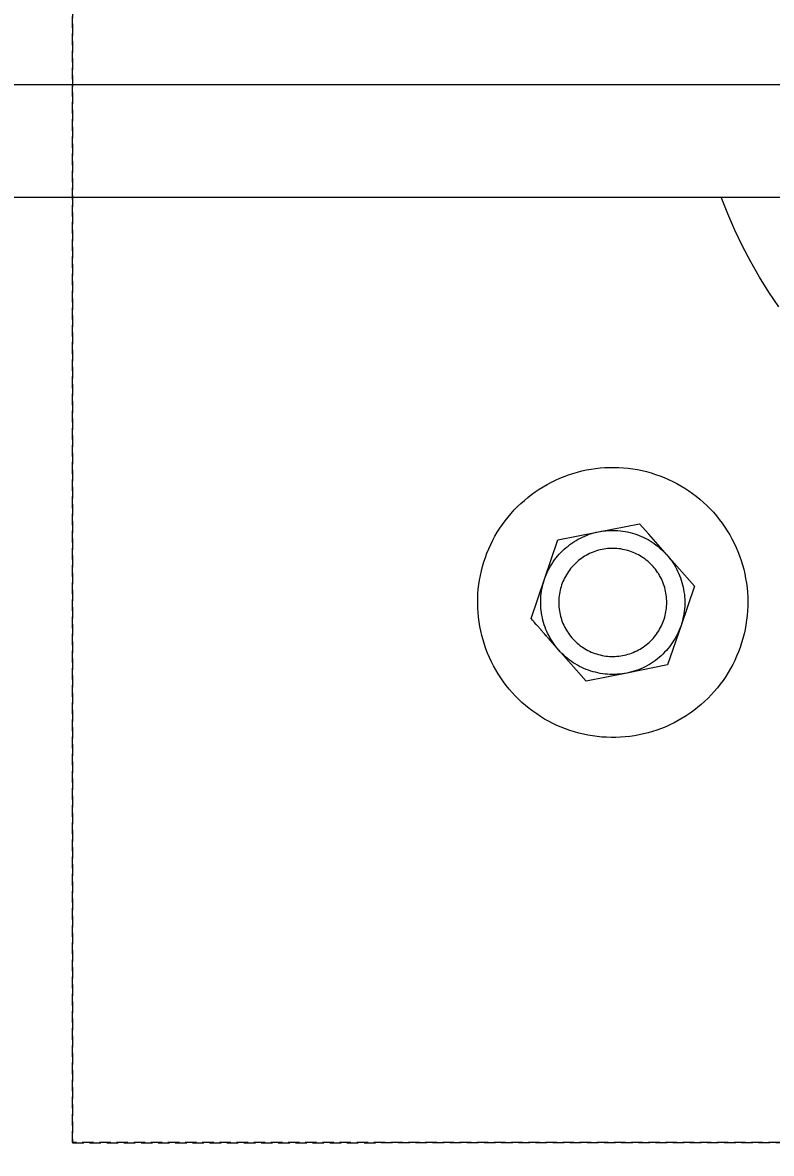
# Model space of a CAD drawing. Header units: millimetres. Extents: x -124 to 15640, y 659 to 4121.
# Drawn here: x 270.8 to 353.9, y 786.8 to 912.4 of the extents above; entities that cross this region are included whole.
import ezdxf

# ---------------------------------------------------------------- set-up
doc = ezdxf.new("R2010")
doc.units = ezdxf.units.MM
doc.linetypes.add('HIDDEN', pattern=[1.905, 1.27, -0.635])
doc.layers.add('ZANO_R', color=7, linetype='Continuous', lineweight=0)
doc.layers.add('ZANO_R_przerywana', color=7, linetype='HIDDEN', lineweight=0)
doc.styles.add('Arial', font='arial.ttf')
doc.styles.get("Standard").update_dxf_attribs({"font": 'ARIALUNI.TTF'})
doc.dimstyles.new('pl i ang', dxfattribs={"dimtxt": 50, "dimasz": 50, "dimexe": 1.25, "dimexo": 0.625, "dimgap": 10, "dimtad": 1, "dimtoh": 1, "dimtxsty": 'Standard', "dimcen": 2.5, "dimclrd": 1, "dimclre": 1, "dimclrt": 1, "dimadec": 0, "dimazin": 0, "dimtfac": 1, "dimtmove": 0, "dimatfit": 3, "dimfxl": 1, "dimarcsym": 1})

# ---------------------------------------------------------------- blocks, each defined once
blk = doc.blocks.new('*D466')
at = {"layer": 'ZANO_R', "color": 1, "lineweight": -2}
for p, q in [((201.29, 890.78), (201.29, 659.43)), ((601.29, 890.78), (601.29, 659.43)), ((241.29, 669.43), (561.29, 669.43))]:
    blk.add_line(p, q, dxfattribs=at)
at = {"layer": 'ZANO_R', "color": 1}
for points in [[(241.29, 676.1), (241.29, 662.76), (201.29, 669.43)], [(561.29, 662.76), (561.29, 676.1), (601.29, 669.43)]]:
    blk.add_solid(points, dxfattribs=at)
at = {"layer": 'ZANO_R', "color": 1, "insert": (401.29, 699.85), "char_height": 40, "attachment_point": 5, "style": 'Arial'}
blk.add_mtext('400', dxfattribs=at)
blk = doc.blocks.new('*D467')
at = {"layer": 'ZANO_R', "color": 1, "lineweight": -2}
for p, q in [((276.3, 778.02), (276.3, 717.24)), ((526.29, 778.03), (526.29, 717.24)), ((316.3, 727.24), (486.29, 727.24))]:
    blk.add_line(p, q, dxfattribs=at)
at = {"layer": 'ZANO_R', "color": 1}
for points in [[(316.3, 733.91), (316.3, 720.57), (276.3, 727.24)], [(486.29, 720.57), (486.29, 733.91), (526.29, 727.24)]]:
    blk.add_solid(points, dxfattribs=at)
at = {"layer": 'ZANO_R', "color": 1, "insert": (401.3, 757.66), "char_height": 40, "attachment_point": 5, "style": 'Arial'}
blk.add_mtext('250', dxfattribs=at)
blk = doc.blocks.new('*D468')
at = {"layer": 'ZANO_R', "color": 1, "lineweight": -2}
for p, q in [((266.29, 1038.02), (96.05, 1038.02)), ((106.05, 828.01), (106.05, 998.02)), ((266.29, 788.01), (96.05, 788.01))]:
    blk.add_line(p, q, dxfattribs=at)
at = {"layer": 'ZANO_R', "color": 1}
for points in [[(112.72, 998.02), (99.39, 998.02), (106.05, 1038.02)], [(99.39, 828.01), (112.72, 828.01), (106.05, 788.01)]]:
    blk.add_solid(points, dxfattribs=at)
at = {"layer": 'ZANO_R', "color": 1, "insert": (75.63, 913.02), "char_height": 40, "attachment_point": 5, "rotation": 90, "style": 'Arial'}
blk.add_mtext('250', dxfattribs=at)

msp = doc.modelspace()

# ---------------------------------------------------------------- linework, layer by layer
at = {"layer": 'ZANO_R'}
for p, q in [((601.29, 905.53), (201.29, 905.53)), ((204.29, 893.03), (598.29, 893.03)), ((349.08, 891.2), (348.35, 893.03)), ((349.87, 889.39), (349.08, 891.2)), ((350.72, 887.61), (349.87, 889.39)), ((351.64, 885.87), (350.72, 887.61)), ((352.61, 884.16), (351.64, 885.87)), ((353.65, 882.48), (352.61, 884.16)), ((354.74, 880.84), (353.65, 882.48)), ((334.4, 862.9), (334.92, 862.96)), ((334.92, 862.96), (335.43, 863)), ((335.43, 863), (335.95, 863.02)), ((335.95, 863.02), (336.47, 863.02)), ((336.47, 863.02), (336.99, 863.01)), ((336.99, 863.01), (337.5, 862.97)), ((337.5, 862.97), (338.02, 862.92)), ((338.02, 862.92), (338.53, 862.86)), ((329.94, 861.61), (330.42, 861.82)), ((330.42, 861.82), (330.9, 862.02)), ((330.9, 862.02), (331.38, 862.19)), ((331.38, 862.19), (331.87, 862.36)), ((331.87, 862.36), (332.37, 862.5)), ((332.37, 862.5), (332.87, 862.63)), ((332.87, 862.63), (333.38, 862.74)), ((333.38, 862.74), (333.89, 862.83)), ((333.89, 862.83), (334.4, 862.9)), ((338.53, 862.86), (339.04, 862.77)), ((339.04, 862.77), (339.55, 862.67)), ((339.55, 862.67), (340.05, 862.55)), ((340.05, 862.55), (340.55, 862.41)), ((340.55, 862.41), (341.05, 862.25)), ((341.05, 862.25), (341.53, 862.08)), ((341.53, 862.08), (342.02, 861.89)), ((342.02, 861.89), (342.49, 861.68)), ((342.49, 861.68), (342.96, 861.46)), ((327.7, 860.32), (328.13, 860.61)), ((328.13, 860.61), (328.57, 860.88)), ((328.57, 860.88), (329.02, 861.14)), ((329.02, 861.14), (329.48, 861.38)), ((329.48, 861.38), (329.94, 861.61)), ((342.96, 861.46), (343.42, 861.22)), ((343.42, 861.22), (343.87, 860.97)), ((343.87, 860.97), (344.31, 860.7)), ((344.31, 860.7), (344.75, 860.42)), ((344.75, 860.42), (345.17, 860.12)), ((326.09, 859.02), (326.48, 859.36)), ((326.48, 859.36), (326.88, 859.69)), ((326.88, 859.69), (327.29, 860.01)), ((327.29, 860.01), (327.7, 860.32)), ((345.17, 860.12), (345.58, 859.81)), ((345.58, 859.81), (345.98, 859.48)), ((345.98, 859.48), (346.37, 859.14)), ((324.68, 857.51), (325.01, 857.9)), ((325.01, 857.9), (325.36, 858.29)), ((325.36, 858.29), (325.72, 858.66)), ((325.72, 858.66), (326.09, 859.02)), ((346.37, 859.14), (346.75, 858.78)), ((346.75, 858.78), (347.11, 858.42)), ((347.11, 858.42), (347.47, 858.04)), ((347.47, 858.04), (347.81, 857.64)), ((323.76, 856.26), (324.05, 856.68)), ((324.05, 856.68), (324.36, 857.1)), ((324.36, 857.1), (324.68, 857.51)), ((334.73, 855.87), (339.26, 856.77)), ((340.29, 855.6), (339.26, 856.77)), ((347.81, 857.64), (348.13, 857.24)), ((348.13, 857.24), (348.44, 856.83)), ((348.44, 856.83), (348.74, 856.4)), ((323.22, 855.37), (323.48, 855.82)), ((323.48, 855.82), (323.76, 856.26)), ((330.2, 854.96), (334.73, 855.87)), ((332.94, 855.28), (333.19, 855.39)), ((333.19, 855.39), (333.44, 855.49)), ((333.44, 855.49), (333.69, 855.59)), ((333.69, 855.59), (333.95, 855.67)), ((333.95, 855.67), (334.21, 855.74)), ((334.21, 855.74), (334.47, 855.81)), ((334.47, 855.81), (334.73, 855.87)), ((334.73, 855.87), (335, 855.92)), ((335, 855.92), (335.27, 855.96)), ((335.27, 855.96), (335.53, 855.99)), ((335.53, 855.99), (335.8, 856.01)), ((335.8, 856.01), (336.07, 856.02)), ((336.07, 856.02), (336.34, 856.02)), ((336.34, 856.02), (336.61, 856.02)), ((336.61, 856.02), (336.88, 856)), ((336.88, 856), (337.15, 855.98)), ((337.15, 855.98), (337.42, 855.94)), ((337.42, 855.94), (337.69, 855.9)), ((337.69, 855.9), (337.95, 855.85)), ((337.95, 855.85), (338.22, 855.79)), ((338.22, 855.79), (338.48, 855.72)), ((338.48, 855.72), (338.74, 855.64)), ((338.74, 855.64), (338.99, 855.56)), ((338.99, 855.56), (339.25, 855.46)), ((339.25, 855.46), (339.5, 855.36)), ((342.12, 853.52), (340.29, 855.6)), ((348.74, 856.4), (349.02, 855.97)), ((349.02, 855.97), (349.29, 855.52)), ((349.29, 855.52), (349.54, 855.07)), ((322.53, 853.98), (322.75, 854.45)), ((322.75, 854.45), (322.98, 854.92)), ((322.98, 854.92), (323.22, 855.37)), ((328.72, 850.59), (330.2, 854.96)), ((330.92, 853.94), (331.12, 854.12)), ((331.12, 854.12), (331.33, 854.29)), ((331.33, 854.29), (331.55, 854.46)), ((331.55, 854.46), (331.77, 854.61)), ((331.77, 854.61), (331.99, 854.76)), ((331.99, 854.76), (332.22, 854.91)), ((332.22, 854.91), (332.46, 855.04)), ((332.46, 855.04), (332.7, 855.17)), ((332.7, 855.17), (332.94, 855.28)), ((339.5, 855.36), (339.74, 855.24)), ((339.74, 855.24), (339.98, 855.12)), ((339.98, 855.12), (340.22, 855)), ((340.22, 855), (340.45, 854.86)), ((340.45, 854.86), (340.68, 854.71)), ((340.68, 854.71), (340.91, 854.56)), ((340.91, 854.56), (341.12, 854.4)), ((341.12, 854.4), (341.34, 854.24)), ((341.34, 854.24), (341.54, 854.06)), ((349.54, 855.07), (349.77, 854.61)), ((349.77, 854.61), (349.99, 854.14)), ((349.99, 854.14), (350.2, 853.67)), ((321.99, 852.52), (322.15, 853.02)), ((322.15, 853.02), (322.33, 853.5)), ((322.33, 853.5), (322.53, 853.98)), ((329.84, 852.74), (330, 852.96)), ((330, 852.96), (330.17, 853.17)), ((330.17, 853.17), (330.35, 853.37)), ((330.35, 853.37), (330.53, 853.57)), ((330.53, 853.57), (330.72, 853.76)), ((330.72, 853.76), (330.92, 853.94)), ((332.83, 852.92), (332.66, 852.8)), ((333, 853.04), (332.83, 852.92)), ((333.18, 853.15), (333, 853.04)), ((333.36, 853.25), (333.18, 853.15)), ((333.54, 853.35), (333.36, 853.25)), ((333.73, 853.44), (333.54, 853.35)), ((333.92, 853.53), (333.73, 853.44)), ((334.11, 853.61), (333.92, 853.53)), ((334.31, 853.68), (334.11, 853.61)), ((334.5, 853.75), (334.31, 853.68)), ((334.7, 853.81), (334.5, 853.75)), ((334.91, 853.86), (334.7, 853.81)), ((335.11, 853.9), (334.91, 853.86)), ((335.31, 853.94), (335.11, 853.9)), ((335.52, 853.97), (335.31, 853.94)), ((335.73, 854), (335.52, 853.97)), ((335.93, 854.01), (335.73, 854)), ((336.14, 854.02), (335.93, 854.01)), ((336.35, 854.02), (336.14, 854.02)), ((336.56, 854.02), (336.35, 854.02)), ((336.77, 854), (336.56, 854.02)), ((336.97, 853.98), (336.77, 854)), ((337.18, 853.96), (336.97, 853.98)), ((337.39, 853.92), (337.18, 853.96)), ((337.59, 853.88), (337.39, 853.92)), ((337.79, 853.83), (337.59, 853.88)), ((337.99, 853.78), (337.79, 853.83)), ((338.19, 853.72), (337.99, 853.78)), ((338.39, 853.65), (338.19, 853.72)), ((338.58, 853.57), (338.39, 853.65)), ((338.77, 853.49), (338.58, 853.57)), ((338.96, 853.4), (338.77, 853.49)), ((339.15, 853.3), (338.96, 853.4)), ((339.33, 853.2), (339.15, 853.3)), ((339.51, 853.09), (339.33, 853.2)), ((339.68, 852.98), (339.51, 853.09)), ((339.85, 852.86), (339.68, 852.98)), ((341.54, 854.06), (341.74, 853.88)), ((341.74, 853.88), (341.94, 853.69)), ((341.94, 853.69), (342.13, 853.5)), ((342.31, 853.3), (342.12, 853.52)), ((342.13, 853.5), (342.31, 853.3)), ((345.36, 849.83), (342.31, 853.3)), ((342.31, 853.3), (342.48, 853.1)), ((342.48, 853.1), (342.65, 852.88)), ((342.65, 852.88), (342.81, 852.67)), ((350.2, 853.67), (350.38, 853.18)), ((350.38, 853.18), (350.55, 852.69)), ((321.71, 851.53), (321.84, 852.03)), ((321.84, 852.03), (321.99, 852.52)), ((329.14, 851.59), (329.26, 851.83)), ((329.26, 851.83), (329.39, 852.06)), ((329.39, 852.06), (329.53, 852.29)), ((329.53, 852.29), (329.68, 852.52)), ((329.68, 852.52), (329.84, 852.74)), ((331.49, 851.62), (331.37, 851.45)), ((331.62, 851.78), (331.49, 851.62)), ((331.75, 851.94), (331.62, 851.78)), ((331.89, 852.1), (331.75, 851.94)), ((332.04, 852.25), (331.89, 852.1)), ((332.19, 852.39), (332.04, 852.25)), ((332.34, 852.53), (332.19, 852.39)), ((332.5, 852.67), (332.34, 852.53)), ((332.66, 852.8), (332.5, 852.67)), ((340.02, 852.73), (339.85, 852.86)), ((340.18, 852.6), (340.02, 852.73)), ((340.33, 852.46), (340.18, 852.6)), ((340.49, 852.32), (340.33, 852.46)), ((340.63, 852.17), (340.49, 852.32)), ((340.77, 852.02), (340.63, 852.17)), ((340.91, 851.86), (340.77, 852.02)), ((341.04, 851.7), (340.91, 851.86)), ((341.16, 851.53), (341.04, 851.7)), ((342.81, 852.67), (342.97, 852.44)), ((342.97, 852.44), (343.11, 852.22)), ((343.11, 852.22), (343.25, 851.98)), ((343.25, 851.98), (343.38, 851.75)), ((343.38, 851.75), (343.5, 851.5)), ((350.55, 852.69), (350.71, 852.2)), ((350.71, 852.2), (350.84, 851.7)), ((350.84, 851.7), (350.96, 851.19)), ((321.43, 850), (321.51, 850.51)), ((321.51, 850.51), (321.6, 851.02)), ((321.6, 851.02), (321.71, 851.53)), ((327.24, 846.22), (328.72, 850.59)), ((328.64, 850.33), (328.72, 850.59)), ((328.72, 850.59), (328.81, 850.84)), ((328.81, 850.84), (328.91, 851.1)), ((328.91, 851.1), (329.02, 851.34)), ((329.02, 851.34), (329.14, 851.59)), ((330.77, 850.35), (330.69, 850.16)), ((330.85, 850.55), (330.77, 850.35)), ((330.95, 850.73), (330.85, 850.55)), ((331.04, 850.92), (330.95, 850.73)), ((331.15, 851.1), (331.04, 850.92)), ((331.26, 851.27), (331.15, 851.1)), ((331.37, 851.45), (331.26, 851.27)), ((341.28, 851.36), (341.16, 851.53)), ((341.4, 851.19), (341.28, 851.36)), ((341.5, 851.01), (341.4, 851.19)), ((341.6, 850.83), (341.5, 851.01)), ((341.7, 850.64), (341.6, 850.83)), ((341.79, 850.45), (341.7, 850.64)), ((341.87, 850.26), (341.79, 850.45)), ((343.5, 851.5), (343.61, 851.26)), ((343.61, 851.26), (343.72, 851.01)), ((343.72, 851.01), (343.82, 850.76)), ((343.82, 850.76), (343.9, 850.5)), ((343.9, 850.5), (343.98, 850.24)), ((350.96, 851.19), (351.06, 850.69)), ((351.06, 850.69), (351.14, 850.18)), ((321.33, 848.97), (321.37, 849.49)), ((321.37, 849.49), (321.43, 850)), ((328.36, 849.01), (328.4, 849.28)), ((328.4, 849.28), (328.44, 849.55)), ((328.44, 849.55), (328.5, 849.81)), ((328.5, 849.81), (328.57, 850.07)), ((328.57, 850.07), (328.64, 850.33)), ((330.41, 849.16), (330.37, 848.96)), ((330.45, 849.37), (330.41, 849.16)), ((330.5, 849.57), (330.45, 849.37)), ((330.56, 849.77), (330.5, 849.57)), ((330.62, 849.97), (330.56, 849.77)), ((330.69, 850.16), (330.62, 849.97)), ((341.94, 850.06), (341.87, 850.26)), ((342.01, 849.87), (341.94, 850.06)), ((342.07, 849.67), (342.01, 849.87)), ((342.12, 849.47), (342.07, 849.67)), ((342.17, 849.26), (342.12, 849.47)), ((342.21, 849.06), (342.17, 849.26)), ((345.36, 849.83), (343.88, 845.46)), ((343.98, 850.24), (344.05, 849.98)), ((344.05, 849.98), (344.12, 849.72)), ((344.12, 849.72), (344.17, 849.46)), ((344.17, 849.46), (344.21, 849.19)), ((344.21, 849.19), (344.25, 848.92)), ((351.14, 850.18), (351.21, 849.66)), ((351.21, 849.66), (351.26, 849.15)), ((351.26, 849.15), (351.29, 848.63)), ((321.3, 848.45), (321.33, 848.97)), ((321.3, 847.93), (321.3, 848.45)), ((321.31, 847.42), (321.3, 847.93)), ((328.3, 848.2), (328.31, 848.47)), ((328.3, 847.93), (328.3, 848.2)), ((328.31, 847.66), (328.3, 847.93)), ((328.31, 848.47), (328.33, 848.74)), ((328.33, 848.74), (328.36, 849.01)), ((330.31, 848.33), (330.3, 848.13)), ((330.3, 848.13), (330.3, 847.92)), ((330.3, 847.92), (330.31, 847.71)), ((330.32, 848.54), (330.31, 848.33)), ((330.34, 848.75), (330.32, 848.54)), ((330.37, 848.96), (330.34, 848.75)), ((342.24, 848.85), (342.21, 849.06)), ((342.27, 848.65), (342.24, 848.85)), ((342.28, 848.44), (342.27, 848.65)), ((342.29, 848.23), (342.28, 848.44)), ((342.3, 848.02), (342.29, 848.23)), ((342.29, 847.81), (342.3, 848.02)), ((344.25, 848.92), (344.27, 848.65)), ((344.27, 848.65), (344.29, 848.38)), ((344.29, 848.38), (344.3, 848.11)), ((344.3, 847.84), (344.29, 847.57)), ((344.3, 848.11), (344.3, 847.84)), ((351.29, 848.63), (351.3, 848.11)), ((351.3, 848.11), (351.29, 847.59)), ((321.34, 846.9), (321.31, 847.42)), ((321.39, 846.38), (321.34, 846.9)), ((328.32, 847.39), (328.31, 847.66)), ((328.35, 847.12), (328.32, 847.39)), ((328.38, 846.86), (328.35, 847.12)), ((328.43, 846.59), (328.38, 846.86)), ((328.48, 846.32), (328.43, 846.59)), ((330.31, 847.71), (330.32, 847.5)), ((330.32, 847.5), (330.34, 847.3)), ((330.34, 847.3), (330.37, 847.09)), ((330.37, 847.09), (330.41, 846.88)), ((330.41, 846.88), (330.45, 846.68)), ((330.45, 846.68), (330.5, 846.48)), ((342.12, 846.58), (342.17, 846.78)), ((342.17, 846.78), (342.21, 846.99)), ((342.21, 846.99), (342.24, 847.19)), ((342.24, 847.19), (342.27, 847.4)), ((342.27, 847.4), (342.28, 847.61)), ((342.28, 847.61), (342.29, 847.81)), ((344.2, 846.77), (344.15, 846.5)), ((344.24, 847.03), (344.2, 846.77)), ((344.27, 847.3), (344.24, 847.03)), ((344.29, 847.57), (344.27, 847.3)), ((351.27, 847.08), (351.23, 846.56)), ((351.29, 847.59), (351.27, 847.08)), ((321.45, 845.87), (321.39, 846.38)), ((321.54, 845.36), (321.45, 845.87)), ((321.64, 844.85), (321.54, 845.36)), ((327.42, 846), (327.24, 846.22)), ((327.42, 846), (327.47, 845.96)), ((327.52, 845.9), (327.47, 845.96)), ((327.52, 845.9), (327.59, 845.82)), ((327.8, 845.58), (327.59, 845.82)), ((327.8, 845.58), (327.84, 845.53)), ((327.89, 845.47), (327.84, 845.53)), ((327.89, 845.47), (327.97, 845.38)), ((328.08, 845.26), (327.97, 845.38)), ((328.54, 846.06), (328.48, 846.32)), ((328.61, 845.8), (328.54, 846.06)), ((328.69, 845.54), (328.61, 845.8)), ((328.78, 845.29), (328.69, 845.54)), ((330.5, 846.48), (330.56, 846.28)), ((330.56, 846.28), (330.62, 846.08)), ((330.62, 846.08), (330.69, 845.88)), ((330.69, 845.88), (330.77, 845.69)), ((330.77, 845.69), (330.85, 845.5)), ((330.85, 845.5), (330.95, 845.31)), ((341.6, 845.22), (341.7, 845.41)), ((341.7, 845.41), (341.79, 845.59)), ((341.79, 845.59), (341.87, 845.79)), ((341.87, 845.79), (341.94, 845.98)), ((341.94, 845.98), (342.01, 846.18)), ((342.01, 846.18), (342.07, 846.38)), ((342.07, 846.38), (342.12, 846.58)), ((343.88, 845.46), (342.39, 841.08)), ((343.88, 845.46), (343.78, 845.2)), ((343.96, 845.71), (343.88, 845.46)), ((344.03, 845.97), (343.96, 845.71)), ((344.1, 846.24), (344.03, 845.97)), ((344.15, 846.5), (344.1, 846.24)), ((351.09, 845.53), (351, 845.02)), ((351.17, 846.05), (351.09, 845.53)), ((351.23, 846.56), (351.17, 846.05)), ((321.76, 844.35), (321.64, 844.85)), ((321.89, 843.85), (321.76, 844.35)), ((328.08, 845.26), (328.11, 845.22)), ((328.17, 845.15), (328.11, 845.22)), ((328.17, 845.15), (328.26, 845.05)), ((328.27, 845.05), (328.26, 845.05)), ((328.27, 845.05), (328.34, 844.97)), ((328.36, 844.94), (328.34, 844.97)), ((328.36, 844.94), (328.42, 844.88)), ((328.45, 844.83), (328.42, 844.88)), ((328.45, 844.83), (328.5, 844.78)), ((328.55, 844.72), (328.5, 844.78)), ((328.55, 844.72), (328.58, 844.68)), ((328.64, 844.61), (328.58, 844.68)), ((328.64, 844.61), (328.67, 844.58)), ((328.74, 844.51), (328.67, 844.58)), ((328.74, 844.51), (328.77, 844.48)), ((328.84, 844.4), (328.77, 844.48)), ((328.88, 845.03), (328.78, 845.29)), ((328.84, 844.4), (328.86, 844.37)), ((328.93, 844.29), (328.86, 844.37)), ((328.98, 844.79), (328.88, 845.03)), ((328.93, 844.29), (328.97, 844.25)), ((329.03, 844.18), (328.97, 844.25)), ((329.1, 844.54), (328.98, 844.79)), ((329.03, 844.18), (329.08, 844.12)), ((329.12, 844.07), (329.08, 844.12)), ((329.22, 844.3), (329.1, 844.54)), ((329.35, 844.06), (329.22, 844.3)), ((330.95, 845.31), (331.04, 845.13)), ((331.04, 845.13), (331.15, 844.95)), ((331.15, 844.95), (331.26, 844.77)), ((331.26, 844.77), (331.37, 844.6)), ((331.37, 844.6), (331.49, 844.43)), ((331.49, 844.43), (331.62, 844.26)), ((331.62, 844.26), (331.75, 844.1)), ((331.75, 844.1), (331.89, 843.95)), ((340.77, 844.03), (340.91, 844.18)), ((340.91, 844.18), (341.04, 844.35)), ((341.04, 844.35), (341.16, 844.51)), ((341.16, 844.51), (341.28, 844.68)), ((341.28, 844.68), (341.4, 844.86)), ((341.4, 844.86), (341.5, 845.04)), ((341.5, 845.04), (341.6, 845.22)), ((343.34, 844.22), (343.2, 843.98)), ((343.46, 844.46), (343.34, 844.22)), ((343.58, 844.7), (343.46, 844.46)), ((343.68, 844.95), (343.58, 844.7)), ((343.78, 845.2), (343.68, 844.95)), ((350.88, 844.52), (350.75, 844.02)), ((351, 845.02), (350.88, 844.52)), ((322.04, 843.35), (321.89, 843.85)), ((322.21, 842.86), (322.04, 843.35)), ((322.4, 842.38), (322.21, 842.86)), ((329.12, 844.07), (330.09, 842.96)), ((329.48, 843.83), (329.35, 844.06)), ((329.63, 843.6), (329.48, 843.83)), ((329.78, 843.38), (329.63, 843.6)), ((329.94, 843.16), (329.78, 843.38)), ((330.11, 842.95), (329.94, 843.16)), ((330.29, 842.74), (330.09, 842.96)), ((330.29, 842.74), (330.11, 842.95)), ((331.89, 843.95), (332.04, 843.8)), ((332.04, 843.8), (332.19, 843.65)), ((332.19, 843.65), (332.34, 843.51)), ((332.34, 843.51), (332.5, 843.38)), ((332.5, 843.38), (332.66, 843.25)), ((332.66, 843.25), (332.83, 843.13)), ((332.83, 843.13), (333, 843.01)), ((333, 843.01), (333.18, 842.9)), ((333.18, 842.9), (333.36, 842.79)), ((339.15, 842.74), (339.33, 842.84)), ((339.33, 842.84), (339.51, 842.95)), ((339.51, 842.95), (339.68, 843.07)), ((339.68, 843.07), (339.85, 843.19)), ((339.85, 843.19), (340.02, 843.31)), ((340.02, 843.31), (340.18, 843.45)), ((340.18, 843.45), (340.33, 843.58)), ((340.33, 843.58), (340.49, 843.73)), ((340.49, 843.73), (340.63, 843.87)), ((340.63, 843.87), (340.77, 844.03)), ((342.43, 842.88), (342.25, 842.68)), ((342.6, 843.09), (342.43, 842.88)), ((342.76, 843.31), (342.6, 843.09)), ((342.91, 843.53), (342.76, 843.31)), ((343.06, 843.75), (342.91, 843.53)), ((343.2, 843.98), (343.06, 843.75)), ((350.44, 843.03), (350.26, 842.54)), ((350.61, 843.52), (350.44, 843.03)), ((350.75, 844.02), (350.61, 843.52)), ((322.6, 841.9), (322.4, 842.38)), ((322.82, 841.43), (322.6, 841.9)), ((333.33, 839.27), (330.29, 842.74)), ((330.47, 842.54), (330.29, 842.74)), ((330.66, 842.35), (330.47, 842.54)), ((330.85, 842.16), (330.66, 842.35)), ((331.05, 841.98), (330.85, 842.16)), ((331.26, 841.81), (331.05, 841.98)), ((331.47, 841.64), (331.26, 841.81)), ((331.69, 841.48), (331.47, 841.64)), ((333.36, 842.79), (333.54, 842.69)), ((333.54, 842.69), (333.73, 842.6)), ((333.73, 842.6), (333.92, 842.51)), ((333.92, 842.51), (334.11, 842.44)), ((334.11, 842.44), (334.31, 842.36)), ((334.31, 842.36), (334.5, 842.3)), ((334.5, 842.3), (334.7, 842.24)), ((334.7, 842.24), (334.91, 842.19)), ((334.91, 842.19), (335.11, 842.14)), ((335.11, 842.14), (335.31, 842.1)), ((335.31, 842.1), (335.52, 842.07)), ((335.52, 842.07), (335.73, 842.05)), ((335.73, 842.05), (335.93, 842.03)), ((335.93, 842.03), (336.14, 842.02)), ((336.14, 842.02), (336.35, 842.02)), ((336.35, 842.02), (336.56, 842.03)), ((336.56, 842.03), (336.77, 842.04)), ((336.77, 842.04), (336.97, 842.06)), ((336.97, 842.06), (337.18, 842.09)), ((337.18, 842.09), (337.39, 842.12)), ((337.39, 842.12), (337.59, 842.16)), ((337.59, 842.16), (337.79, 842.21)), ((337.79, 842.21), (337.99, 842.27)), ((337.99, 842.27), (338.19, 842.33)), ((338.19, 842.33), (338.39, 842.4)), ((338.39, 842.4), (338.58, 842.47)), ((338.58, 842.47), (338.77, 842.56)), ((338.77, 842.56), (338.96, 842.65)), ((338.96, 842.65), (339.15, 842.74)), ((341.05, 841.59), (340.83, 841.43)), ((341.27, 841.75), (341.05, 841.59)), ((341.47, 841.92), (341.27, 841.75)), ((341.68, 842.1), (341.47, 841.92)), ((341.87, 842.29), (341.68, 842.1)), ((342.06, 842.48), (341.87, 842.29)), ((342.25, 842.68), (342.06, 842.48)), ((349.85, 841.59), (349.62, 841.13)), ((350.06, 842.07), (349.85, 841.59)), ((350.26, 842.54), (350.06, 842.07)), ((323.06, 840.97), (322.82, 841.43)), ((323.31, 840.52), (323.06, 840.97)), ((323.58, 840.08), (323.31, 840.52)), ((331.91, 841.33), (331.69, 841.48)), ((332.14, 841.19), (331.91, 841.33)), ((332.38, 841.05), (332.14, 841.19)), ((332.61, 840.92), (332.38, 841.05)), ((332.86, 840.8), (332.61, 840.92)), ((333.1, 840.69), (332.86, 840.8)), ((333.35, 840.59), (333.1, 840.69)), ((333.6, 840.49), (333.35, 840.59)), ((333.86, 840.4), (333.6, 840.49)), ((334.12, 840.33), (333.86, 840.4)), ((334.38, 840.26), (334.12, 840.33)), ((342.39, 841.08), (337.86, 840.18)), ((338.65, 840.38), (338.39, 840.3)), ((338.91, 840.46), (338.65, 840.38)), ((339.16, 840.55), (338.91, 840.46)), ((339.41, 840.65), (339.16, 840.55)), ((339.66, 840.76), (339.41, 840.65)), ((339.9, 840.88), (339.66, 840.76)), ((340.14, 841.01), (339.9, 840.88)), ((340.38, 841.14), (340.14, 841.01)), ((340.61, 841.28), (340.38, 841.14)), ((340.83, 841.43), (340.61, 841.28)), ((349.38, 840.67), (349.11, 840.23)), ((349.62, 841.13), (349.38, 840.67)), ((323.86, 839.64), (323.58, 840.08)), ((324.15, 839.22), (323.86, 839.64)), ((324.47, 838.8), (324.15, 839.22)), ((337.86, 840.18), (333.33, 839.27)), ((334.64, 840.2), (334.38, 840.26)), ((334.91, 840.14), (334.64, 840.2)), ((335.18, 840.1), (334.91, 840.14)), ((335.44, 840.07), (335.18, 840.1)), ((335.71, 840.04), (335.44, 840.07)), ((335.98, 840.03), (335.71, 840.04)), ((336.25, 840.02), (335.98, 840.03)), ((336.52, 840.03), (336.25, 840.02)), ((336.79, 840.04), (336.52, 840.03)), ((337.06, 840.06), (336.79, 840.04)), ((337.33, 840.09), (337.06, 840.06)), ((337.6, 840.13), (337.33, 840.09)), ((337.86, 840.18), (337.6, 840.13)), ((338.13, 840.23), (337.86, 840.18)), ((338.39, 840.3), (338.13, 840.23)), ((348.55, 839.36), (348.24, 838.94)), ((348.84, 839.79), (348.55, 839.36)), ((349.11, 840.23), (348.84, 839.79)), ((324.79, 838.4), (324.47, 838.8)), ((325.13, 838.01), (324.79, 838.4)), ((325.48, 837.63), (325.13, 838.01)), ((347.58, 838.14), (347.24, 837.76)), ((347.92, 838.54), (347.58, 838.14)), ((348.24, 838.94), (347.92, 838.54)), ((325.85, 837.26), (325.48, 837.63)), ((326.22, 836.91), (325.85, 837.26)), ((326.61, 836.57), (326.22, 836.91)), ((327.02, 836.24), (326.61, 836.57)), ((346.12, 836.68), (345.72, 836.35)), ((346.5, 837.03), (346.12, 836.68)), ((346.88, 837.39), (346.5, 837.03)), ((347.24, 837.76), (346.88, 837.39)), ((327.43, 835.93), (327.02, 836.24)), ((327.85, 835.63), (327.43, 835.93)), ((328.28, 835.34), (327.85, 835.63)), ((328.73, 835.07), (328.28, 835.34)), ((344.46, 835.44), (344.02, 835.16)), ((344.89, 835.73), (344.46, 835.44)), ((345.31, 836.03), (344.89, 835.73)), ((345.72, 836.35), (345.31, 836.03)), ((329.18, 834.82), (328.73, 835.07)), ((329.64, 834.58), (329.18, 834.82)), ((330.1, 834.36), (329.64, 834.58)), ((330.58, 834.16), (330.1, 834.36)), ((331.06, 833.97), (330.58, 834.16)), ((341.7, 834.03), (341.21, 833.85)), ((342.18, 834.22), (341.7, 834.03)), ((342.65, 834.44), (342.18, 834.22)), ((343.12, 834.66), (342.65, 834.44)), ((343.57, 834.91), (343.12, 834.66)), ((344.02, 835.16), (343.57, 834.91)), ((331.55, 833.79), (331.06, 833.97)), ((332.04, 833.64), (331.55, 833.79)), ((332.54, 833.5), (332.04, 833.64)), ((333.05, 833.38), (332.54, 833.5)), ((333.55, 833.28), (333.05, 833.38)), ((334.06, 833.19), (333.55, 833.28)), ((334.58, 833.12), (334.06, 833.19)), ((335.09, 833.07), (334.58, 833.12)), ((335.61, 833.04), (335.09, 833.07)), ((336.13, 833.02), (335.61, 833.04)), ((336.65, 833.03), (336.13, 833.02)), ((337.16, 833.05), (336.65, 833.03)), ((337.68, 833.09), (337.16, 833.05)), ((338.19, 833.14), (337.68, 833.09)), ((338.71, 833.22), (338.19, 833.14)), ((339.22, 833.31), (338.71, 833.22)), ((339.72, 833.42), (339.22, 833.31)), ((340.22, 833.55), (339.72, 833.42)), ((340.72, 833.69), (340.22, 833.55)), ((341.21, 833.85), (340.72, 833.69))]:
    msp.add_line(p, q, dxfattribs=at)
at = {"layer": 'ZANO_R_przerywana'}
for p, q in [((276.28, 1038.01), (276.29, 788.01)), ((276.3, 788.02), (276.29, 1038.02)), ((276.29, 788.01), (526.29, 788.03)), ((526.3, 788.03), (276.3, 788.02))]:
    msp.add_line(p, q, dxfattribs=at)

# ---------------------------------------------------------------- dimensions: what is measured, and where the dimension line sits
at = {"layer": 'ZANO_R'}
dim = msp.add_linear_dim(base=(106.05, 1038.02), p1=(276.29, 788.01), p2=(276.29, 1038.02), angle=90, dimstyle='pl i ang', override={"dimtxt": 40, "dimasz": 40, "dimexe": 10, "dimexo": 10, "dimtoh": 0, "dimdec": 0, "dimtxsty": 'Arial', "dimtdec": 0, "dimtmove": 1}, dxfattribs=at)
dim.commit()
dim.dimension.update_dxf_attribs({"geometry": '*D468', "text_midpoint": (75.63, 913.02)})
for base, p1, p2, picture, middle in [((601.29, 669.43), (201.29, 900.78), (601.29, 900.78), '*D466', (401.29, 699.85)), ((526.29, 727.24), (276.3, 788.02), (526.29, 788.03), '*D467', (401.3, 757.66))]:
    dim = msp.add_linear_dim(base=base, p1=p1, p2=p2, dimstyle='pl i ang', override={"dimtxt": 40, "dimasz": 40, "dimexe": 10, "dimexo": 10, "dimtoh": 0, "dimdec": 0, "dimtxsty": 'Arial', "dimtdec": 0, "dimtmove": 1}, dxfattribs=at)
    dim.commit()
    dim.dimension.update_dxf_attribs({"geometry": picture, "text_midpoint": middle})

doc.saveas('drawing.dxf')
